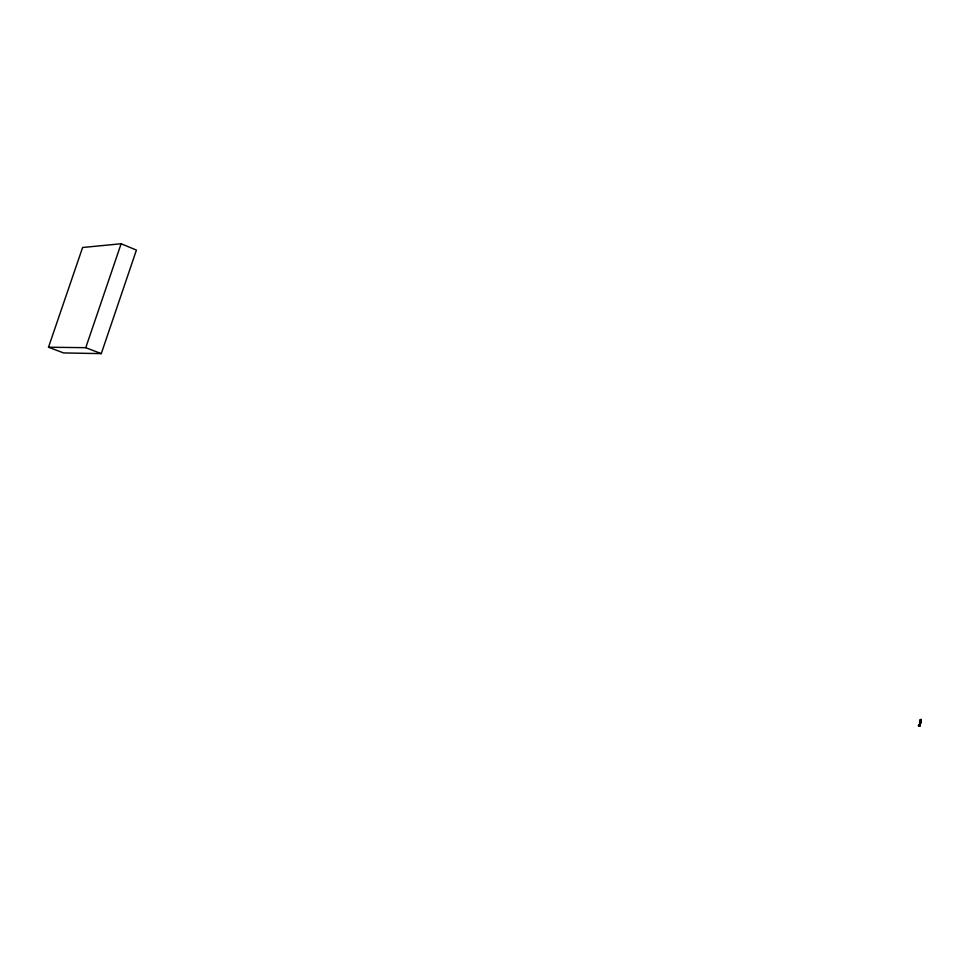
<?xml version="1.0" encoding="UTF-8"?>
<svg xmlns="http://www.w3.org/2000/svg" width="970" height="970" viewBox="0 0 970 970"><rect width="100%" height="100%" fill="white"/><g stroke="black" fill="none" stroke-linecap="round" stroke-linejoin="round"><path stroke-width="1.45" d="M920.76 719.522L919.657 725.621L918.444 725.73L919.669 726.239L921.051 719.376L920.045 720.577L920.712 722.723L919.778 725.693L918.444 725.73L919.669 726.239M920.481 721.413L920.457 722.917C921.852 717.133 918.554 724.226 919.705 725.79M920.045 720.577L921.063 719.813M921.209 720.249C919.451 721.935 921.5 719.255 920.724 719.667M920.275 723.305C920.251 724.784 918.287 726.93 919.305 725.572C918.711 727.645 920.203 722.965 920.069 721.462M919.56 725.548L920.3 721.619C920.7 723.535 918.141 726.372 919.584 726.19L918.59 725.803M920.639 720.358L920.675 719.764M919.56 724.335L920.833 721.34L919.899 722.977M919.657 725.621L920.312 721.583L919.123 726.093M920.093 720.492L920.506 719.534L919.766 722.432M920.93 722.565L921.027 721.886M920.518 721.522L920.348 722.129L920.397 720.843M920.578 719.631L919.887 722.274M919.718 722.116L920.494 721.716M920.142 724.845L921.257 721.037L919.851 723.559M919.33 725.621L919.645 724.541M48.5 347.224L85.76 347.684L121.129 243.761L136.418 250.09L101.28 353.626L63.535 352.922L48.5 347.224L82.608 247.495L121.129 243.761M919.924 722.189L920.457 721.025M920.809 722.165L921.257 721.037L920.203 723.002M920.821 720.516L920.857 720.528M85.76 347.684L101.28 353.626M920.081 723.511L920.251 724.263M920.93 722.092L921.197 721.377L920.93 722.092"/></g></svg>
